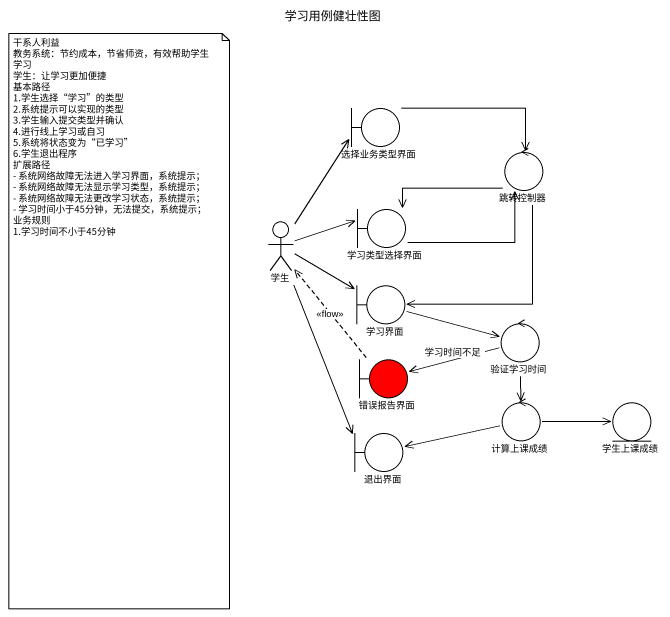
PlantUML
@startuml
title 学习用例健壮性图
boundary 选择业务类型界面
control 跳转控制器
boundary 学习类型选择界面
actor 学生
boundary 学习界面
control 验证学习时间
boundary 错误报告界面 #FF0000
control 计算上课成绩
entity 学生上课成绩
boundary 退出界面
选择业务类型界面 -right-> 跳转控制器
跳转控制器 -left-> 学习类型选择界面
跳转控制器 --> 学习界面
学习类型选择界面 -right-> 跳转控制器
学生 -up-> 选择业务类型界面
学生 -right-> 学习类型选择界面
学生 -right-> 学习界面
学生 --> 退出界面
学习界面 -right-> 验证学习时间
验证学习时间 -left-> 错误报告界面 : 学习时间不足
验证学习时间 --> 计算上课成绩
错误报告界面 .up.> 学生 : <<flow>>
计算上课成绩 -right-> 学生上课成绩
计算上课成绩 -left-> 退出界面
note as N1
  干系人利益
  教务系统：节约成本，节省师资，有效帮助学生学习
  学生：让学习更加便捷
  基本路径
  1.学生选择“学习”的类型
  2.系统提示可以实现的类型
  3.学生输入提交类型并确认
  4.进行线上学习或自习
  5.系统将状态变为“已学习”
  6.学生退出程序
  扩展路径
  - 系统网络故障无法进入学习界面，系统提示；
  - 系统网络故障无法显示学习类型，系统提示；
  - 系统网络故障无法更改学习状态，系统提示；
  - 学习时间小于45分钟，无法提交，系统提示；
  业务规则
  1.学习时间不小于45分钟
end note
@enduml
